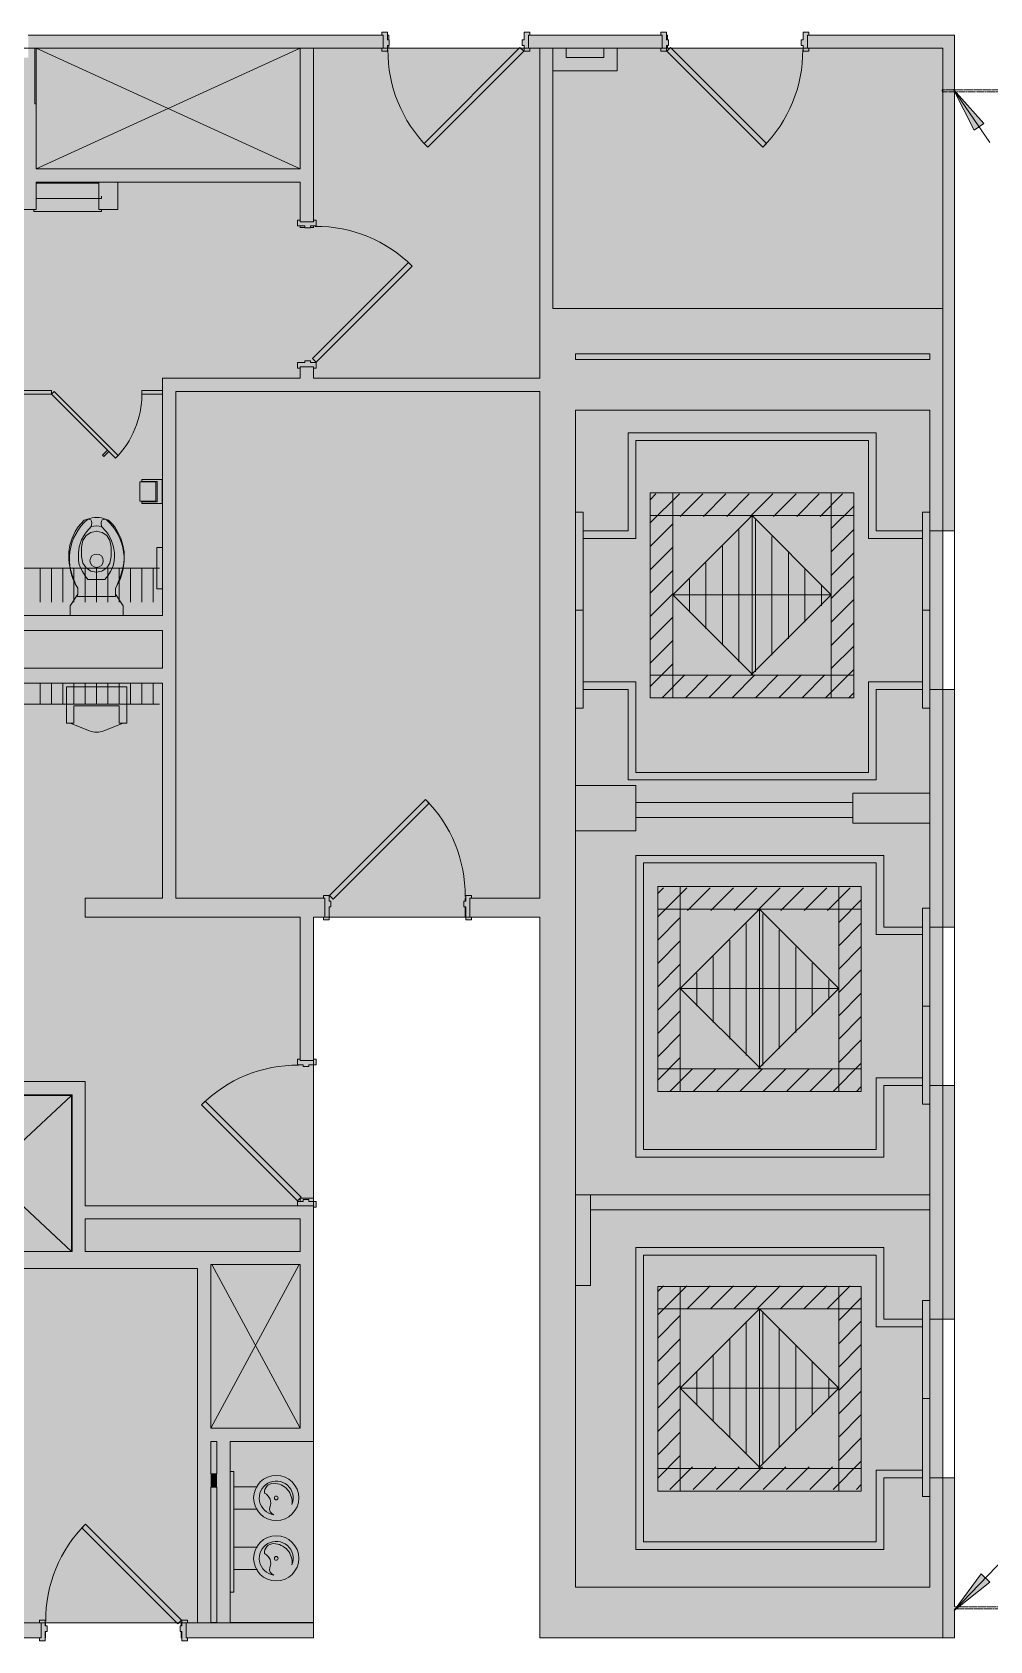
# Model space of a CAD drawing. Header units: inches. Extents: x 433 to 2535, y -5 to 2055.
# Drawn here: x 1246.9 to 1500.9, y 812.3 to 1238.8 of the extents above; entities that cross this region are included whole.
import ezdxf

# ---------------------------------------------------------------- set-up
doc = ezdxf.new("R2010")
doc.units = ezdxf.units.IN
doc.header["$MEASUREMENT"] = 0
doc.linetypes.add('Demolished', pattern=[0.1875, 0.125, -0.0625])
for name, color, linetype, lineweight in [('A-ANNO-KEYN', 231, 'Continuous', 9), ('A-DETL', 90, 'Continuous', 9), ('A-DETL-GENF', 92, 'Continuous', 9), ('A-DOOR', 31, 'Continuous', 13), ('A-WALL', 113, 'Continuous', 13), ('A-WALL-PATT', 111, 'Continuous', 13), ('CORE', 7, 'Continuous', 9), ('I-WALL', 2, 'Continuous', 13), ('Victor Bldg - 9th Floor_LINK_dwg', 8, 'Continuous', 9)]:
    doc.layers.add(name, color=color, linetype=linetype, lineweight=lineweight)

# ---------------------------------------------------------------- blocks, each defined once
blk = doc.blocks.new('Victor Bldg - 9th Floor_LINK_dwg__X10-7485865-Level XX  DEMOLITION')
at = {"layer": 'CORE'}
for p, q in [((1534, 1293.81), (1541.71, 1301.52)), ((1534, 1299.99), (1535.52, 1301.52)), ((1541.9, 1295.52), (1547.9, 1301.52)), ((1548.08, 1295.52), (1554.08, 1301.52)), ((1554.27, 1295.52), (1560.27, 1301.52)), ((1560.46, 1295.52), (1566.46, 1301.52)), ((1566.65, 1295.52), (1572.65, 1301.52)), ((1572.83, 1295.52), (1578.83, 1301.52)), ((1579.02, 1295.52), (1585.02, 1301.52)), ((1582, 1292.31), (1588, 1298.31)), ((1534, 1287.62), (1540, 1293.62)), ((1582, 1286.12), (1588, 1292.12)), ((1534, 1281.43), (1540, 1287.43)), ((1582, 1279.93), (1588, 1285.93)), ((1534, 1275.24), (1540, 1281.24)), ((1582, 1273.75), (1588, 1279.75)), ((1534, 1269.06), (1540, 1275.06)), ((1582, 1267.56), (1588, 1273.56)), ((1534, 1262.87), (1540, 1268.87)), ((1582, 1261.37), (1588, 1267.37)), ((1534, 1256.68), (1540, 1262.68)), ((1582, 1255.19), (1588, 1261.19)), ((1534, 1250.5), (1540, 1256.5)), ((1580.52, 1247.52), (1588, 1255)), ((1537.21, 1247.52), (1543.21, 1253.52)), ((1543.39, 1247.52), (1549.39, 1253.52)), ((1549.58, 1247.52), (1555.58, 1253.52)), ((1555.77, 1247.52), (1561.77, 1253.52)), ((1561.96, 1247.52), (1567.96, 1253.52)), ((1568.14, 1247.52), (1574.14, 1253.52)), ((1574.33, 1247.52), (1580.33, 1253.52)), ((1586.71, 1247.52), (1588, 1248.81))]:
    blk.add_line(p, q, dxfattribs=at)
blk = doc.blocks.new('Victor Bldg - 9th Floor_LINK_dwg__X11-7485864-Level XX  DEMOLITION')
at = {"layer": 'CORE'}
for p, q in [((1561.88, 1254.39), (1561.88, 1294.64)), ((1557.5, 1257.02), (1557.5, 1292.02)), ((1566.25, 1258.77), (1566.25, 1290.27)), ((1553.12, 1261.39), (1553.12, 1287.64)), ((1570.62, 1263.14), (1570.62, 1285.89)), ((1548.75, 1265.77), (1548.75, 1283.27)), ((1575, 1267.52), (1575, 1281.52)), ((1544.38, 1270.14), (1544.38, 1278.89)), ((1579.38, 1271.89), (1579.38, 1277.14))]:
    blk.add_line(p, q, dxfattribs=at)
blk = doc.blocks.new('Victor Bldg - 9th Floor_LINK_dwg_AG131-7485880-Level XX  DEMOLITION')
at = {"layer": 'CORE'}
for p, q in [((1257, 1055.54), (1262.11, 1053.49)), ((1271, 1055.54), (1265.89, 1053.49))]:
    blk.add_line(p, q, dxfattribs=at)
at = {"layer": 'CORE', "flags": 128}
blk.add_lwpolyline([(1256, 1055.54), (1256, 1065.14), (1272, 1065.14), (1272, 1055.54), (1270, 1055.54), (1270, 1060.16), (1258, 1060.16), (1258, 1055.54)], close=True, dxfattribs=at)
at = {"layer": 'CORE'}
blk.add_ellipse((1264, 1056.13), major_axis=(4, 0), ratio=0.75, start_param=4.220783, end_param=5.203995, dxfattribs=at)
blk = doc.blocks.new('Victor Bldg - 9th Floor_LINK_dwg_TOILETWP-7485879-Level XX  DEMOLITION')
at = {"layer": 'CORE', "flags": 128}
for points in [[(7.25, 5), (5.62, 5), (2.5, 7), (0, 7)], [(5.43, 5.11), (4.97, 5.11), (4.97, -5.04), (5.43, -5.04)], [(8.12, -5.46), (10.63, -6.42), (12.51, -6.92), (13.83, -7.19), (15.03, -7.26), (16.87, -7.26), (18.65, -6.98), (20.47, -6.44), (22.28, -5.58), (23.44, -4.8), (24.31, -4.1), (25.28, -3.19), (25.51, -2.28), (25.47, -2.01), (25.3, -1.48), (24.97, -1.3), (24.53, -1.17), (23.54, -1.33), (22.24, -2.55), (21.51, -3.05), (20.03, -3.89), (18.15, -4.51), (16.56, -4.74), (15.6, -4.76), (14.51, -4.67), (13.47, -4.49), (12.4, -4.14), (11.6, -3.67), (10.47, -2.94), (9.53, -2.21), (9.53, 2.3), (10.47, 3.03), (11.6, 3.77), (12.4, 4.23), (13.47, 4.59), (14.51, 4.77), (15.6, 4.85), (16.56, 4.84), (18.15, 4.6), (20.03, 3.98), (21.51, 3.14), (22.24, 2.64), (23.54, 1.43), (24.53, 1.27), (24.97, 1.39), (25.3, 1.57), (25.47, 2.11), (25.51, 2.37), (25.28, 3.28), (24.31, 4.19), (23.44, 4.89), (22.28, 5.68), (20.47, 6.53), (18.65, 7.07), (16.87, 7.35), (15.03, 7.35), (13.83, 7.28), (12.51, 7.01), (10.63, 6.51), (8.12, 5.55)], [(22.31, -0.02), (21.99, 1.55), (21.18, 2.81), (19.9, 3.63), (18.1, 4), (15.65, 4), (13.85, 3.63), (12.61, 2.77), (11.74, 1.51), (11.44, 0)], [(22.31, 0.11), (21.99, -1.46), (21.18, -2.72), (19.9, -3.54), (18.1, -3.9), (15.65, -3.9), (13.85, -3.54), (12.61, -2.68), (11.74, -1.41), (11.44, 0.09)], [(0, -7), (2.5, -7), (5.62, -5), (7.25, -5)]]:
    blk.add_lwpolyline(points, dxfattribs=at)
at = {"layer": 'CORE'}
blk.add_circle((14.5, 0), 1.77, dxfattribs=at)
for centre, radius, start, end in [((14.87, -6.83), 14.07, 40.8531, 122.7754), ((18.78, 0), 4.96, 344.4353, 16.8577), ((20.02, 0), 5.98, 335.3815, 23.3669), ((14.91, 6.75), 14.03, 236.9216, 318.7734)]:
    blk.add_arc(centre, radius, start, end, dxfattribs=at)
blk = doc.blocks.new('Victor Bldg - 9th Floor_LINK_dwg-6972240-Level XX  DEMOLITION')
at = {"layer": 'CORE'}
for p, q in [((1318, 1234.5), (1248, 1202.5)), ((1248, 1234.5), (1248, 1219.75)), ((1318, 1202.5), (1248, 1234.5)), ((1388.5, 1234.5), (1388.5, 1232)), ((1264.62, 1199), (1264.62, 1195.25)), ((1269.62, 1199), (1269.62, 1191.75)), ((1491.5, 1106.5), (1491.5, 1064.5)), ((1280.69, 1096.62), (1042, 1096.62)), ((1249, 1087.62), (1249, 1096.62)), ((1252, 1087.62), (1252, 1096.62)), ((1255, 1087.62), (1255, 1096.62)), ((1258, 1087.62), (1258, 1096.62)), ((1261, 1087.62), (1261, 1096.62)), ((1264, 1087.62), (1264, 1096.62)), ((1267, 1087.62), (1267, 1096.62)), ((1270, 1087.62), (1270, 1096.62)), ((1273, 1087.62), (1273, 1096.62)), ((1276, 1087.62), (1276, 1096.62)), ((1279, 1087.62), (1279, 1096.62)), ((1249, 1060.62), (1249, 1066.12)), ((1252, 1060.62), (1252, 1066.12)), ((1255, 1060.62), (1255, 1066.12)), ((1258, 1060.62), (1258, 1066.12)), ((1261, 1060.62), (1261, 1066.12)), ((1264, 1060.62), (1264, 1066.12)), ((1267, 1060.62), (1267, 1066.12)), ((1270, 1060.62), (1270, 1066.12)), ((1273, 1060.62), (1273, 1066.12)), ((1276, 1060.62), (1276, 1066.12)), ((1279, 1060.62), (1279, 1066.12)), ((1280.69, 1060.62), (1042, 1060.62)), ((1464.5, 1034.5), (1407, 1034.5)), ((1464.5, 1030.5), (1407, 1030.5)), ((1464.5, 1029), (1485, 1029)), ((1418.79, 1012.2), (1418.79, 957.87)), ((1460.79, 957.87), (1460.79, 1012.2)), ((1412.79, 1006.2), (1466.79, 1006.2)), ((1439.79, 1006.2), (1439.79, 963.87)), ((1491.5, 1001.5), (1491.5, 959.5)), ((1412.79, 963.87), (1466.79, 963.87)), ((1213, 956.87), (1257.38, 915.5)), ((1485, 926.5), (1395, 926.5)), ((1317.73, 912), (1294.25, 868.63)), ((1294.52, 912), (1318, 868.63)), ((1418.79, 906.23), (1418.79, 851.9)), ((1460.79, 851.9), (1460.79, 906.23)), ((1412.79, 900.23), (1466.79, 900.23)), ((1418.79, 879.23), (1439.79, 900.23)), ((1491.5, 855.5), (1491.5, 897.5)), ((1412.79, 857.9), (1466.79, 857.9)), ((1300.38, 853.12), (1306.68, 853.12)), ((1300.38, 847.12), (1306.68, 847.12)), ((1300.38, 837.12), (1306.68, 837.12)), ((1300.38, 831.12), (1306.68, 831.12)), ((1250.37, 817), (1250.45, 817)), ((1250.45, 813), (1250.45, 814.75)), ((1286.45, 816.25), (1286.45, 817)), ((1286.45, 813), (1286.45, 814.75)), ((1295.88, 817.13), (1294.25, 817.13)), ((1321.5, 817), (1321.5, 817.13))]:
    blk.add_line(p, q, dxfattribs=at)
at = {"layer": 'CORE', "flags": 128}
for points in [[(1341.5, 1236.75), (1341.5, 1238), (1341.13, 1238)], [(1415.37, 1236.75), (1415.37, 1238), (1415.12, 1238)], [(1341.13, 1234.5), (1341.5, 1234.5), (1341.5, 1235.25)], [(1385, 1228.5), (1402, 1228.5), (1402, 1234.5)], [(1398.5, 1234.5), (1398.5, 1232), (1388.5, 1232)], [(1415.12, 1234.5), (1415.37, 1234.5), (1415.37, 1235.25)], [(1248, 1198.69), (1264.62, 1198.69), (1264.62, 1191.75)], [(1264.62, 1199), (1264.62, 1191.75), (1269.62, 1191.75)], [(1248, 1194.69), (1265.31, 1194.69), (1265.31, 1195.25)], [(1247.31, 1191.75), (1247.31, 1191.19), (1265.31, 1191.19), (1265.31, 1191.75)], [(1319.25, 1187), (1318, 1187), (1318, 1187.38)], [(1321.5, 1187.38), (1321.5, 1187), (1320.75, 1187)], [(1281.5, 1142.75), (1276, 1142.75), (1276, 1143.75), (1281.5, 1143.75)], [(1267.2, 1127.55), (1265.92, 1126.26), (1265.57, 1126.62), (1266.85, 1127.9)], [(1391, 1111.46), (1393, 1111.46), (1393, 1085.5), (1391, 1085.5)], [(1437.82, 1068.29), (1437.82, 1110.61), (1458.82, 1089.61), (1437.82, 1110.61), (1437.82, 1068.29)], [(1485, 1111.46), (1483, 1111.46), (1483, 1085.5), (1485, 1085.5), (1485, 1106.5)], [(1281.5, 1091.12), (1279.94, 1091.12), (1279.94, 1102.12), (1281.5, 1102.12)], [(1458.82, 1089.61), (1437.5, 1068.29), (1458.82, 1089.61), (1416.82, 1089.61), (1438.15, 1068.29), (1416.82, 1089.61), (1458.82, 1089.61)], [(1391, 1059.54), (1393, 1059.54), (1393, 1085.5), (1391, 1085.5)], [(1485, 1059.54), (1483, 1059.54), (1483, 1085.5), (1485, 1085.5), (1485, 1064.5)], [(1391, 1027), (1407, 1027), (1407, 1039), (1391, 1039)], [(1485, 1037), (1464.5, 1037), (1464.5, 1029)], [(1407, 1020.5), (1472.72, 1020.5), (1472.72, 1001.5), (1483, 1001.5), (1483, 959.5), (1472.72, 959.5), (1472.72, 940.5), (1407, 940.5), (1407, 1020.5)], [(1409, 1018.5), (1470.72, 1018.5), (1470.72, 999.5), (1483, 999.5), (1483, 961.5), (1470.72, 961.5), (1470.72, 942.5), (1409, 942.5), (1409, 1018.5)], [(1361.88, 1009.12), (1361.75, 1009.12), (1361.75, 1008.37)], [(1361.75, 1006.87), (1361.75, 1004.12), (1361.88, 1004.12)], [(1439.46, 963.87), (1460.79, 985.2), (1439.79, 1006.2), (1418.79, 985.2)], [(1485, 1006.46), (1483, 1006.46), (1483, 980.5), (1485, 980.5), (1485, 1001.5)], [(1440.12, 963.87), (1418.79, 985.2), (1460.79, 985.2)], [(1485, 954.54), (1483, 954.54), (1483, 980.5), (1485, 980.5), (1485, 959.5)], [(1213, 956.87), (1257.38, 956.87), (1213, 915.5)], [(1257.38, 915.5), (1257.38, 956.87), (1257.38, 924.5)], [(1485, 930.5), (1395, 930.5), (1391, 930.5)], [(1391, 906.5), (1395, 906.5), (1395, 930.5)], [(1318, 928.75), (1318, 929.63), (1321.5, 929.63), (1321.5, 928.75)], [(1407, 916.5), (1472.72, 916.5), (1472.72, 897.5), (1483, 897.5), (1483, 855.5), (1472.72, 855.5), (1472.72, 836.5), (1407, 836.5), (1407, 916.5)], [(1409, 914.5), (1470.72, 914.5), (1470.72, 895.5), (1483, 895.5), (1483, 857.5), (1470.72, 857.5), (1470.72, 838.5), (1409, 838.5), (1409, 914.5)], [(1439.46, 857.9), (1460.79, 879.23), (1439.79, 900.23), (1439.79, 857.9)], [(1485, 902.46), (1483, 902.46), (1483, 876.5), (1485, 876.5), (1485, 897.5)], [(1440.12, 857.9), (1418.79, 879.23), (1460.79, 879.23)], [(1485, 850.54), (1483, 850.54), (1483, 876.5), (1485, 876.5), (1485, 855.5)], [(1299.38, 817.13), (1321.5, 817.13), (1321.5, 865.13)], [(1299.38, 857.12), (1300.38, 857.12), (1300.38, 825.12), (1299.38, 825.12)], [(1250.45, 814.75), (1250.45, 813), (1250.37, 813)], [(1286.45, 816.25), (1286.45, 817), (1286.62, 817)], [(1286.62, 813), (1286.45, 813), (1286.45, 814.75)]]:
    blk.add_lwpolyline(points, dxfattribs=at)
for points in [[(1240, 1143.75), (1240, 1142.75), (1252, 1142.75), (1268.97, 1125.78), (1269.68, 1126.49), (1252.71, 1143.46), (1252, 1142.75), (1252, 1143.75)], [(1393, 1064.5), (1393, 1106.5), (1405, 1106.5), (1405, 1132.51), (1470.72, 1132.51), (1470.72, 1106.5), (1483, 1106.5), (1483, 1064.5), (1470.72, 1064.5), (1470.72, 1040.51), (1405, 1040.51), (1405, 1064.5)], [(1393, 1066.5), (1393, 1104.5), (1407, 1104.5), (1407, 1130.51), (1468.72, 1130.51), (1468.72, 1104.5), (1483, 1104.5), (1483, 1066.5), (1468.72, 1066.5), (1468.72, 1042.51), (1407, 1042.51), (1407, 1066.5)], [(1275.46, 1119.5), (1279.67, 1119.5), (1279.67, 1114.4), (1275.46, 1114.4)], [(1275.98, 1113.75), (1281.35, 1113.75), (1281.35, 1120.12), (1275.98, 1120.12), (1275.98, 1119.62), (1280.04, 1119.62), (1280.04, 1114.25), (1275.98, 1114.25)], [(1464.82, 1116.61), (1464.82, 1062.29), (1464.82, 1116.61), (1410.82, 1116.61)], [(1464.82, 1062.29), (1410.82, 1062.29), (1410.82, 1116.61), (1410.82, 1062.29)], [(1416.82, 1062.29), (1416.82, 1116.61)], [(1458.82, 1116.61), (1458.82, 1062.29)], [(1464.82, 1110.61), (1410.82, 1110.61)], [(1437.82, 1110.61), (1416.82, 1089.61)], [(1464.82, 1068.29), (1410.82, 1068.29)], [(1412.79, 957.87), (1412.79, 1012.2), (1466.79, 1012.2), (1466.79, 957.87)], [(1466.79, 906.23), (1412.79, 906.23), (1412.79, 851.9), (1466.79, 851.9)], [(1250.45, 816.25), (1250.45, 817)]]:
    blk.add_lwpolyline(points, close=True, dxfattribs=at)
at = {"layer": 'CORE'}
for centre, radius in [((1311.63, 850.12), 6), ((1311.63, 850.12), 0.5), ((1311.63, 834.12), 6), ((1311.63, 834.12), 0.5)]:
    blk.add_circle(centre, radius, dxfattribs=at)
for centre, radius, start, end in [((1252, 1142.75), 24, 315, 360), ((1311.63, 850.12), 4.5, 337.8836, 261.735), ((1310.91, 851.65), 2.38, 89.6651, 186.1474), ((1310.88, 849.07), 4.95, 352.5494, 89.5664), ((1307.28, 848.8), 2.88, 336.5344, 64.0013), ((1311.51, 847.22), 1.64, 164.7948, 251.1974), ((1311.63, 834.12), 4.5, 337.8836, 261.735), ((1310.91, 835.65), 2.38, 89.6651, 186.1474), ((1310.88, 833.07), 4.95, 352.5494, 89.5664), ((1307.28, 832.8), 2.88, 336.5344, 64.0013), ((1311.51, 831.22), 1.64, 164.7948, 251.1974)]:
    blk.add_arc(centre, radius, start, end, dxfattribs=at)
for name, p in [('Victor Bldg - 9th Floor_LINK_dwg__X10-7485865-Level XX  DEMOLITION', (-123.18, -185.19)), ('Victor Bldg - 9th Floor_LINK_dwg__X11-7485864-Level XX  DEMOLITION', (-123.18, -185.19)), ('Victor Bldg - 9th Floor_LINK_dwg_AG131-7485880-Level XX  DEMOLITION', (0, 0)), ('Victor Bldg - 9th Floor_LINK_dwg__X10-7485865-Level XX  DEMOLITION', (-121.21, -289.6)), ('Victor Bldg - 9th Floor_LINK_dwg__X11-7485864-Level XX  DEMOLITION', (-121.21, -289.6)), ('Victor Bldg - 9th Floor_LINK_dwg__X10-7485865-Level XX  DEMOLITION', (-121.21, -395.12)), ('Victor Bldg - 9th Floor_LINK_dwg__X11-7485864-Level XX  DEMOLITION', (-121.21, -395.12))]:
    blk.add_blockref(name, p)
at = {"rotation": 90}
blk.add_blockref('Victor Bldg - 9th Floor_LINK_dwg_TOILETWP-7485879-Level XX  DEMOLITION', (1264, 1084.12), dxfattribs=at)
blk = doc.blocks.new('Door - Single - Solid Door-6985269-Level XX  DEMOLITION')
at = {"layer": 'A-DOOR'}
h = blk.add_hatch(color=250, dxfattribs=at)
h.paths.add_polyline_path([(-14.13, 2.59), (-15.63, 2.58), (-15.63, 1.84), (-15.26, 1.84), (-15.26, -1.66), (-15.63, -1.66), (-15.63, -2.41), (-14.13, -2.41), (-14.13, -0.41), (-13.63, -0.41), (-13.63, 1.09), (-14.13, 1.09), (-14.13, 1.84)], flags=0)
h.paths.add_polyline_path([(23.24, 2.59), (22.12, 2.59), (22.12, 1.09), (21.62, 1.09), (21.62, -0.41), (22.12, -0.41), (22.12, -2.41), (23.62, -2.41), (23.62, -1.66), (23.24, -1.66), (23.24, 1.84), (23.62, 1.84), (23.62, 2.59)], flags=0)
at = {"layer": 'A-DOOR', "color": 8, "lineweight": 20}
for p, q in [((-14.01, 2.59), (11.45, 28.04)), ((12.42, 27.07), (-13.03, 1.62)), ((11.45, 28.04), (12.42, 27.07)), ((-15.63, 2.59), (-15.63, 1.84)), ((-14.13, 2.59), (-15.63, 2.59)), ((-14.13, 1.09), (-14.13, 2.59)), ((-13.63, 1.09), (-14.13, 1.09)), ((-13.03, 1.62), (-14.01, 2.59)), ((-13.63, -0.41), (-13.63, 1.09)), ((22.12, 1.09), (21.62, 1.09)), ((21.62, 1.09), (21.62, -0.41)), ((23.62, 2.59), (22.12, 2.59)), ((22.12, 2.59), (22.12, 1.09)), ((23.62, 1.84), (23.62, 2.59)), ((-15.63, -1.66), (-15.63, -2.41)), ((-15.63, -2.41), (-14.13, -2.41)), ((-14.13, -2.41), (-14.13, -0.41)), ((-14.13, -0.41), (-13.63, -0.41)), ((21.62, -0.41), (22.12, -0.41)), ((22.12, -0.41), (22.12, -2.41)), ((22.12, -2.41), (23.62, -2.41)), ((23.62, -2.41), (23.62, -1.66))]:
    blk.add_line(p, q, dxfattribs=at)
at = {"layer": 'A-DOOR', "lineweight": 9}
blk.add_arc((-14.01, 2.59), 36, 359.5, 45, dxfattribs=at)
blk = doc.blocks.new('Door - Single - Solid Door-6985272-Level XX  DEMOLITION')
at = {"layer": 'A-DOOR'}
h = blk.add_hatch(color=250, dxfattribs=at)
h.paths.add_polyline_path([(-15.63, -2.59), (-14.13, -2.59), (-14.13, -1.09), (-13.63, -1.09), (-13.63, 0.41), (-14.13, 0.41), (-14.13, 2.41), (-15.63, 2.41), (-15.63, 1.66), (-15.26, 1.66), (-15.26, -1.84), (-15.63, -1.84)], flags=0)
h.paths.add_polyline_path([(23.62, -2.59), (23.62, -1.84), (23.24, -1.84), (23.24, 1.66), (23.62, 1.66), (23.62, 2.41), (22.12, 2.41), (22.12, 0.41), (21.62, 0.41), (21.62, -1.09), (22.12, -1.09), (22.12, -2.59), (23.57, -2.59)], flags=0)
at = {"layer": 'A-DOOR', "color": 8, "lineweight": 20}
for p, q in [((-15.63, 2.41), (-14.13, 2.41)), ((-15.63, 1.66), (-15.63, 2.41)), ((-14.13, 2.41), (-14.13, 0.41)), ((-14.13, 0.41), (-13.63, 0.41)), ((-13.63, 0.41), (-13.63, -1.09)), ((21.62, 0.41), (22.12, 0.41)), ((21.62, -1.09), (21.62, 0.41)), ((22.12, 2.41), (23.62, 2.41)), ((22.12, 0.41), (22.12, 2.41)), ((23.62, 2.41), (23.62, 1.66)), ((-15.63, -2.59), (-15.63, -1.84)), ((-14.13, -2.59), (-15.63, -2.59)), ((-14.13, -1.09), (-14.13, -2.59)), ((-13.63, -1.09), (-14.13, -1.09)), ((-13.03, -1.62), (-14.01, -2.59)), ((-14.01, -2.59), (11.45, -28.04)), ((12.42, -27.07), (-13.03, -1.62)), ((22.12, -1.09), (21.62, -1.09)), ((22.12, -2.59), (22.12, -1.09)), ((23.62, -2.59), (22.12, -2.59)), ((23.62, -1.84), (23.62, -2.59)), ((11.45, -28.04), (12.42, -27.07))]:
    blk.add_line(p, q, dxfattribs=at)
at = {"layer": 'A-DOOR', "lineweight": 9}
blk.add_arc((-14.01, -2.59), 36, 315, 0.5, dxfattribs=at)
blk = doc.blocks.new('Door - Single - Solid Door-V1-Level XX  DEMOLITION')
at = {"layer": 'A-DOOR'}
h = blk.add_hatch(color=250, dxfattribs=at)
h.paths.add_polyline_path([(-15.63, 2.41), (-15.63, 1.66), (-15.26, 1.66), (-15.26, -1.84), (-15.63, -1.84), (-15.63, -2.59), (-14.13, -2.59), (-14.13, -1.09), (-13.63, -1.09), (-13.63, 0.41), (-14.13, 0.41), (-14.13, 2.41), (-15.26, 2.41)], flags=0)
h.paths.add_polyline_path([(21.62, 0.41), (21.62, -1.09), (22.12, -1.09), (22.12, -2.59), (23.62, -2.59), (23.62, -1.84), (23.24, -1.84), (23.24, 1.66), (23.62, 1.66), (23.62, 2.41), (22.12, 2.41), (22.12, 0.41)], flags=0)
at = {"layer": 'A-DOOR', "color": 8, "lineweight": 20}
for p, q in [((-15.63, 2.41), (-14.13, 2.41)), ((-15.63, 1.66), (-15.63, 2.41)), ((-14.13, 2.41), (-14.13, 0.41)), ((-14.13, 0.41), (-13.63, 0.41)), ((-13.63, 0.41), (-13.63, -1.09)), ((21.62, 0.41), (22.12, 0.41)), ((21.62, -1.09), (21.62, 0.41)), ((22.12, 2.41), (23.62, 2.41)), ((22.12, 0.41), (22.12, 2.41)), ((23.62, 2.41), (23.62, 1.66)), ((-15.63, -2.59), (-15.63, -1.84)), ((-14.13, -2.59), (-15.63, -2.59)), ((-14.13, -1.09), (-14.13, -2.59)), ((-13.63, -1.09), (-14.13, -1.09)), ((-13.03, -1.62), (-14.01, -2.59)), ((-14.01, -2.59), (11.45, -28.04)), ((12.42, -27.07), (-13.03, -1.62)), ((22.12, -1.09), (21.62, -1.09)), ((22.12, -2.59), (22.12, -1.09)), ((23.62, -2.59), (22.12, -2.59)), ((23.62, -1.84), (23.62, -2.59)), ((11.45, -28.04), (12.42, -27.07))]:
    blk.add_line(p, q, dxfattribs=at)
at = {"layer": 'A-DOOR', "lineweight": 9}
blk.add_arc((-14.01, -2.59), 36, 315, 0.5, dxfattribs=at)
blk = doc.blocks.new('Door - Single - Solid Door-6985281-Level XX  DEMOLITION')
at = {"layer": 'A-DOOR'}
h = blk.add_hatch(color=250, dxfattribs=at)
h.paths.add_polyline_path([(22.12, -3.16), (23.62, -3.16), (23.62, -2.41), (23.24, -2.41), (23.24, 2.59), (23.62, 2.59), (23.62, 3.34), (22.12, 3.34), (22.12, 1.84), (21.62, 1.84), (21.62, 0.34), (22.12, 0.34), (22.12, -2.41)], flags=0)
h.paths.add_polyline_path([(-14.13, -3.16), (-14.13, 0.34), (-13.63, 0.34), (-13.63, 1.84), (-14.13, 1.84), (-14.13, 3.34), (-15.63, 3.34), (-15.63, 2.59), (-15.26, 2.59), (-15.26, -2.41), (-15.63, -2.41), (-15.63, -3.16), (-15.26, -3.16)], flags=0)
at = {"layer": 'A-DOOR', "color": 8, "lineweight": 20}
for p, q in [((-14.01, 3.34), (11.45, 28.79)), ((12.42, 27.82), (-13.03, 2.37)), ((11.45, 28.79), (12.42, 27.82)), ((-15.63, 3.34), (-15.63, 2.59)), ((-14.13, 3.34), (-15.63, 3.34)), ((-14.13, 1.84), (-14.13, 3.34)), ((-13.63, 1.84), (-14.13, 1.84)), ((-14.13, -3.16), (-14.13, 0.34)), ((-14.13, 0.34), (-13.63, 0.34)), ((-13.03, 2.37), (-14.01, 3.34)), ((-13.63, 0.34), (-13.63, 1.84)), ((22.12, 1.84), (21.62, 1.84)), ((21.62, 1.84), (21.62, 0.34)), ((21.62, 0.34), (22.12, 0.34)), ((23.62, 3.34), (22.12, 3.34)), ((22.12, 3.34), (22.12, 1.84)), ((22.12, 0.34), (22.12, -3.16)), ((23.62, 2.59), (23.62, 3.34)), ((-15.63, -2.41), (-15.63, -3.16)), ((-15.63, -3.16), (-14.13, -3.16)), ((22.12, -3.16), (23.62, -3.16)), ((23.62, -3.16), (23.62, -2.41))]:
    blk.add_line(p, q, dxfattribs=at)
at = {"layer": 'A-DOOR', "lineweight": 9}
blk.add_arc((-14.01, 3.34), 36, 359.5, 45, dxfattribs=at)
blk = doc.blocks.new('Door - Single - Solid Door-V2-Level XX  DEMOLITION')
at = {"layer": 'A-DOOR'}
h = blk.add_hatch(color=250, dxfattribs=at)
h.paths.add_polyline_path([(-15.63, -2.41), (-14.13, -2.41), (-14.13, -0.41), (-13.63, -0.41), (-13.63, 1.09), (-14.13, 1.09), (-14.13, 2.59), (-15.26, 2.59), (-15.26, -1.66), (-15.63, -1.66)], flags=0)
h.paths.add_polyline_path([(21.62, 1.09), (21.62, -0.41), (22.12, -0.41), (22.12, -2.41), (23.62, -2.41), (23.62, -1.66), (23.24, -1.66), (23.24, 1.84), (23.62, 1.84), (23.62, 2.59), (22.12, 2.59), (22.12, 1.09)], flags=0)
at = {"layer": 'A-DOOR', "color": 8, "lineweight": 20}
for p, q in [((-14.01, 2.59), (11.45, 28.04)), ((12.42, 27.07), (-13.03, 1.62)), ((11.45, 28.04), (12.42, 27.07)), ((-14.13, 2.59), (-15.26, 2.59)), ((-14.13, 1.09), (-14.13, 2.59)), ((-13.63, 1.09), (-14.13, 1.09)), ((-13.03, 1.62), (-14.01, 2.59)), ((-13.63, -0.41), (-13.63, 1.09)), ((22.12, 1.09), (21.62, 1.09)), ((21.62, 1.09), (21.62, -0.41)), ((23.62, 2.59), (22.12, 2.59)), ((22.12, 2.59), (22.12, 1.09)), ((23.62, 1.84), (23.62, 2.59)), ((-15.63, -1.66), (-15.63, -2.41)), ((-15.63, -2.41), (-14.13, -2.41)), ((-14.13, -2.41), (-14.13, -0.41)), ((-14.13, -0.41), (-13.63, -0.41)), ((21.62, -0.41), (22.12, -0.41)), ((22.12, -0.41), (22.12, -2.41)), ((22.12, -2.41), (23.62, -2.41)), ((23.62, -2.41), (23.62, -1.66))]:
    blk.add_line(p, q, dxfattribs=at)
at = {"layer": 'A-DOOR', "lineweight": 9}
blk.add_arc((-14.01, 2.59), 36, 359.5, 45, dxfattribs=at)
blk = doc.blocks.new('Door - Single - Solid Door-6985260-Level XX  DEMOLITION')
at = {"layer": 'A-DOOR'}
h = blk.add_hatch(color=250, dxfattribs=at)
h.paths.add_polyline_path([(23.62, 2.66), (22.12, 2.66), (22.12, 0.16), (21.62, 0.16), (21.62, -1.34), (22.12, -1.34), (22.12, -2.84), (23.62, -2.84), (23.62, -2.09), (23.24, -2.09), (23.24, 1.91), (23.62, 1.91), (23.62, 2.49)], flags=0)
h.paths.add_polyline_path([(-14.13, 2.66), (-15.63, 2.66), (-15.63, 1.91), (-15.26, 1.91), (-15.26, -2.09), (-15.63, -2.09), (-15.63, -2.84), (-14.13, -2.84), (-14.13, -1.34), (-13.63, -1.34), (-13.63, 0.16), (-14.13, 0.16), (-14.13, 2.47)], flags=0)
at = {"layer": 'A-DOOR', "color": 8, "lineweight": 20}
for p, q in [((-15.63, 2.66), (-14.13, 2.66)), ((-15.63, 1.91), (-15.63, 2.66)), ((-14.13, 2.66), (-14.13, 0.16)), ((-14.13, 0.16), (-13.63, 0.16)), ((-13.63, 0.16), (-13.63, -1.34)), ((21.62, 0.16), (22.12, 0.16)), ((21.62, -1.34), (21.62, 0.16)), ((22.12, 2.66), (23.62, 2.66)), ((22.12, 0.16), (22.12, 2.66)), ((23.62, 2.66), (23.62, 1.91)), ((-15.63, -2.84), (-15.63, -2.09)), ((-14.13, -2.84), (-15.63, -2.84)), ((-14.13, -1.34), (-14.13, -2.84)), ((-13.63, -1.34), (-14.13, -1.34)), ((-13.03, -1.87), (-14.01, -2.84)), ((-14.01, -2.84), (11.45, -28.29)), ((12.42, -27.32), (-13.03, -1.87)), ((22.12, -1.34), (21.62, -1.34)), ((22.12, -2.84), (22.12, -1.34)), ((23.62, -2.84), (22.12, -2.84)), ((23.62, -2.09), (23.62, -2.84)), ((11.45, -28.29), (12.42, -27.32))]:
    blk.add_line(p, q, dxfattribs=at)
at = {"layer": 'A-DOOR', "lineweight": 9}
blk.add_arc((-14.01, -2.84), 36, 315, 0.5, dxfattribs=at)

msp = doc.modelspace()

# ---------------------------------------------------------------- hatches: boundary and pattern name
at = {"layer": 'A-ANNO-KEYN'}
for points in [[(1491.21, 1223.56), (1496.71, 1212.78), (1499.31, 1214.57)], [(1491.37, 820.27), (1500.84, 827.81), (1498.56, 830.01)]]:
    msp.add_hatch(color=256, dxfattribs=at).paths.add_polyline_path(points, flags=0)
at = {"layer": 'A-DETL-GENF'}
h = msp.add_hatch(color=254, dxfattribs=at)
h.paths.add_polyline_path([(1286.62, 817), (1286.62, 817.75), (1288.12, 817.75), (1288.12, 817), (1290.75, 817), (1290.75, 911), (1058.5, 911), (1058.5, 817), (1248.87, 817), (1248.87, 817.75), (1250.37, 817.75), (1250.37, 817), (1286.5, 817)], flags=0)
h.paths.add_polyline_path([(1004.5, 817), (1040.62, 817), (1040.62, 818.38), (1042.12, 818.38), (1042.12, 817.63), (1052.5, 817.63), (1052.5, 912.5), (993, 912.5), (993, 916), (993.12, 916), (993.12, 951.5), (990.5, 951.5), (990.5, 950.75), (989, 950.75), (989, 955.25), (988.5, 955.25), (988.5, 956.75), (989, 956.75), (989, 958.25), (990.5, 958.25), (990.5, 957.5), (993.12, 957.5), (993.12, 1017.13), (996.62, 1017.13), (996.62, 1017), (1036, 1017), (1036, 1234.5), (867.38, 1234.5), (867.38, 957.5), (951.25, 957.5), (951.25, 958.25), (952.75, 958.25), (952.75, 956.75), (953.25, 956.75), (953.25, 955.25), (952.75, 955.25), (952.75, 950.75), (951.25, 950.75), (951.25, 951.5), (907.38, 951.5), (907.38, 817.63), (1002.87, 817.63), (1002.89, 818.38), (1004.37, 818.38), (1004.37, 817)], flags=0)
h.paths.add_polyline_path([(1295.88, 817), (1295.88, 853), (1294.25, 853), (1294.25, 817)], flags=0)
h.paths.add_polyline_path([(1318, 817), (1321.5, 817), (1321.5, 865.12), (1299.38, 865.12), (1299.38, 817)], flags=0)
h.paths.add_polyline_path([(1977, 818), (1977, 994.5), (1953, 994.5), (1953, 818)], flags=0)
h.paths.add_polyline_path([(1737.13, 818), (1947.63, 818), (1947.63, 994.5), (1842, 994.5), (1842, 1002.5), (1843.49, 1002.5), (1843.49, 1138.5), (1842, 1138.5), (1842, 1141.5), (1814.75, 1141.5), (1814.75, 1140.75), (1813.25, 1140.75), (1813.25, 1142.25), (1812.75, 1142.25), (1812.75, 1143.75), (1813.25, 1143.75), (1813.25, 1146.5), (1777, 1146.5), (1777, 1143.75), (1777.5, 1143.75), (1777.5, 1142.25), (1777, 1142.25), (1777, 1140.75), (1775.5, 1140.75), (1775.5, 1141.5), (1737.13, 1141.5), (1737.13, 818.35)], flags=0)
h.paths.add_polyline_path([(1662.12, 818), (1730.63, 818), (1730.63, 1147.5), (1737.13, 1147.5), (1737.13, 1146.5), (1767.13, 1146.5), (1767.13, 1192.06), (1766.38, 1192.06), (1766.38, 1193.56), (1770.88, 1193.56), (1770.88, 1194.06), (1772.38, 1194.06), (1772.38, 1193.56), (1773.13, 1193.56), (1773.13, 1229.81), (1772.38, 1229.81), (1772.38, 1229.31), (1770.88, 1229.31), (1770.88, 1229.81), (1766.38, 1229.81), (1766.38, 1231.31), (1767.13, 1231.31), (1767.13, 1233.38), (1636.5, 1233.38), (1636.5, 1147.5), (1637, 1147.5), (1637, 1106.5), (1636.5, 1106.5), (1636.5, 1064.5), (1637, 1064.5), (1637, 1001.5), (1636.5, 1001.5), (1636.5, 959.5), (1637, 959.5), (1637, 897.5), (1636.5, 897.5), (1636.5, 855.5), (1637, 855.5), (1637, 818)], flags=0)
h.paths.add_polyline_path([(1480.83, 826.5), (1485, 826.5), (1485, 855.5), (1488.37, 855.5), (1488.37, 897.5), (1485, 897.5), (1485, 959.5), (1488.37, 959.5), (1488.37, 1001.5), (1485, 1001.5), (1485, 1064.5), (1488.37, 1064.5), (1488.37, 1106.5), (1485, 1106.5), (1485, 1138.5), (1391, 1138.5), (1391, 826.5)], flags=0)
h.paths.add_polyline_path([(1294.91, 856.5), (1295.88, 856.5), (1295.88, 865.12), (1294.25, 865.12), (1294.25, 856.5)], flags=0)
h.paths.add_polyline_path([(1294.25, 868.62), (1318, 868.62), (1318, 912), (1294.25, 912), (1294.25, 902.52)], flags=0)
h.paths.add_polyline_path([(1294.25, 915.5), (1318, 915.5), (1318, 924.12), (1261, 924.12), (1261, 915.5), (1291.79, 915.5)], flags=0)
h.paths.add_polyline_path([(1257.5, 915.5), (1257.5, 957), (1213, 957), (1213, 915.5), (1231.51, 915.5)], flags=0)
h.paths.add_polyline_path([(1208, 915.5), (1208, 932.5), (1047.22, 932.5), (1047.22, 936.5), (1208, 936.5), (1208, 960.5), (1261, 960.5), (1261, 927.62), (1317.25, 927.62), (1317.25, 928.75), (1318.75, 928.75), (1318.75, 929.25), (1320.25, 929.25), (1320.25, 928.75), (1321.5, 928.75), (1321.5, 965), (1320.25, 965), (1320.25, 964.5), (1318.75, 964.5), (1318.75, 965), (1317.25, 965), (1317.25, 966.5), (1318, 966.5), (1318, 1004.12), (1261, 1004.12), (1261, 1009.12), (1281.5, 1009.12), (1281.5, 1066.12), (1042, 1066.12), (1042, 936.5), (1038.5, 936.5), (1038.5, 1013.5), (1029.88, 1013.5), (1029.88, 936.5), (1026.38, 936.5), (1026.38, 1013.5), (996.62, 1013.5), (996.62, 916), (1052.5, 916), (1052.5, 915.5), (1098.35, 915.5)], flags=0)
h.paths.add_polyline_path([(838, 957.5), (862, 957.5), (862, 1234.5), (838, 1234.5), (838, 962.48)], flags=0)
h.paths.add_polyline_path([(1897.27, 1000.5), (1980, 1000.5), (1980, 1232.5), (1885.86, 1232.5), (1885.86, 1230.87), (1886.61, 1230.87), (1886.61, 1229.37), (1885.11, 1229.37), (1885.11, 1228.87), (1883.61, 1228.87), (1883.61, 1229.37), (1880.36, 1229.37), (1880.36, 1193.12), (1883.61, 1193.12), (1883.61, 1193.62), (1885.11, 1193.62), (1885.11, 1193.12), (1886.61, 1193.12), (1886.61, 1191.62), (1885.86, 1191.62), (1885.86, 1000.5), (1896.63, 1000.5)], flags=0)
h.paths.add_polyline_path([(1876, 1002.5), (1876.99, 1002.5), (1876.99, 1138.5), (1848.49, 1138.5), (1848.49, 1002.5)], flags=0)
h.paths.add_polyline_path([(1360.5, 1004.12), (1361.88, 1004.12), (1361.88, 1006.87), (1361.38, 1006.87), (1361.38, 1008.37), (1361.88, 1008.37), (1361.88, 1009.87), (1363.38, 1009.87), (1363.38, 1009.12), (1381.5, 1009.12), (1381.5, 1143.5), (1285, 1143.5), (1285, 1009.12), (1324.13, 1009.12), (1324.13, 1009.87), (1325.63, 1009.87), (1325.63, 1008.37), (1326.13, 1008.37), (1326.13, 1006.87), (1325.63, 1006.87), (1325.63, 1004.12), (1355.5, 1004.12)], flags=0)
h.paths.add_polyline_path([(1280.67, 1070.12), (1281.5, 1070.12), (1281.5, 1080.12), (1042, 1080.12), (1042, 1070.12), (1231.51, 1070.12)], flags=0)
h.paths.add_polyline_path([(1231.51, 1084.12), (1281.5, 1084.12), (1281.5, 1147), (1318, 1147), (1318, 1149.62), (1317.25, 1149.62), (1317.25, 1151.12), (1319.25, 1151.12), (1319.25, 1151.62), (1320.75, 1151.62), (1320.75, 1151.12), (1322.25, 1151.12), (1322.25, 1149.62), (1321.5, 1149.62), (1321.5, 1147), (1381.5, 1147), (1381.5, 1234.5), (1378.88, 1234.5), (1378.88, 1233.75), (1377.38, 1233.75), (1377.38, 1234.5), (1341.13, 1234.5), (1341.13, 1233.75), (1339.63, 1233.75), (1339.63, 1234.5), (1321.5, 1234.5), (1321.5, 1188.88), (1322.25, 1188.88), (1322.25, 1187.38), (1320.75, 1187.38), (1320.75, 1186.88), (1319.25, 1186.88), (1319.25, 1187.38), (1317.25, 1187.38), (1317.25, 1188.88), (1318, 1188.88), (1318, 1199), (1248, 1199), (1248, 1191.75), (1243, 1191.75), (1243, 1215.75), (1042, 1215.75), (1042, 1084.12), (1200.99, 1084.12)], flags=0)
h.paths.add_polyline_path([(1710.5, 1141), (1657.5, 1141), (1657.5, 1147.5), (1710.5, 1147.5), (1710.5, 1141.5)], flags=0)
h.paths.add_polyline_path([(1828.63, 1146.5), (1880.36, 1146.5), (1880.36, 1154), (1828.63, 1154), (1828.63, 1147.2)], flags=0)
h.paths.add_polyline_path([(1450.1, 1152), (1485, 1152), (1485, 1153.5), (1391, 1153.5), (1391, 1152), (1428.62, 1152)], flags=0)
h.paths.add_polyline_path([(1415.25, 1165.5), (1488.37, 1165.5), (1488.37, 1234.5), (1452.88, 1234.5), (1452.88, 1233.75), (1451.38, 1233.75), (1451.38, 1234.5), (1415.12, 1234.5), (1415.12, 1233.75), (1413.62, 1233.75), (1413.62, 1234.5), (1385, 1234.5), (1385, 1165.5), (1415.12, 1165.5)], flags=0)
h.paths.add_polyline_path([(1318, 1202.5), (1318, 1234.5), (1247.63, 1234.5), (1247.63, 1219.75), (1248, 1219.75), (1248, 1202.5), (1298.08, 1202.5)], flags=0)
h.paths.add_polyline_path([(1101.5, 1219.75), (1244.13, 1219.75), (1244.13, 1232), (1101.5, 1232)], flags=0)
h.paths.add_polyline_path([(1069, 1219.75), (1098, 1219.75), (1098, 1234.5), (1042, 1234.5), (1042, 1219.75)], flags=0)
at = {"layer": 'A-WALL-PATT', "lineweight": 9}
h = msp.add_hatch(color=7, dxfattribs=at)
h.paths.add_polyline_path([(1488.37, 1234.5), (1488.37, 1238), (1452.5, 1238), (1452.5, 1234.5)], flags=0)
h.paths.add_polyline_path([(1391, 1234.5), (1414, 1234.5), (1414, 1238), (1378.5, 1238), (1378.5, 1234.5), (1385, 1234.5)], flags=0)
h.paths.add_polyline_path([(1340, 1234.5), (1340, 1238), (1245.88, 1238), (1245.88, 1234.5), (1321.5, 1234.5)], flags=0)
for points in [[(1491.5, 1159.5), (1491.5, 1238), (1488.37, 1238), (1488.37, 1159.5)], [(1244.13, 1219.75), (1247.63, 1219.75), (1247.63, 1234.5), (1245.88, 1234.5), (1245.88, 1232), (1244.13, 1232), (1244.13, 1229.5)], [(1381.5, 1159.5), (1385, 1159.5), (1385, 1234.5), (1381.5, 1234.5), (1381.5, 1161.74)], [(1231.51, 1215.75), (1248, 1215.75), (1248, 1219.75), (1042, 1219.75), (1042, 1215.75), (1101.5, 1215.75)], [(1243, 1191.75), (1248, 1191.75), (1248, 1215.75), (1243, 1215.75)], [(1318, 1199), (1318, 1202.5), (1248, 1202.5), (1248, 1199), (1298.08, 1199)], [(1485, 1153.5), (1485, 1159.5), (1488.37, 1159.5), (1488.37, 1165.5), (1385, 1165.5), (1385, 1159.5), (1391, 1159.5), (1391, 1153.5), (1481.62, 1153.5)], [(1381.5, 826.5), (1391, 826.5), (1391, 1159.5), (1381.5, 1159.5), (1381.5, 1004.12)], [(1491.5, 1106.5), (1491.5, 1159.5), (1485, 1159.5), (1485, 1106.5)], [(1391, 1138.5), (1485, 1138.5), (1485, 1152), (1391, 1152), (1391, 1143.5)], [(1285, 1009.12), (1285, 1147), (1281.5, 1147), (1281.5, 1009.12)], [(1364.66, 1143.5), (1381.5, 1143.5), (1381.5, 1147), (1285, 1147), (1285, 1143.5), (1352.18, 1143.5)], [(1098.69, 1080.12), (1281.5, 1080.12), (1281.5, 1084.12), (1042, 1084.12), (1042, 1080.12), (1073.69, 1080.12)], [(1042, 1066.12), (1281.5, 1066.12), (1281.5, 1070.12), (1042, 1070.12)], [(1485, 1001.5), (1491.5, 1001.5), (1491.5, 1064.5), (1485, 1064.5), (1485, 1004.12)], [(1231.51, 957), (1257.5, 957), (1257.5, 960.5), (1213, 960.5), (1213, 957)], [(1257.5, 915.5), (1261, 915.5), (1261, 960.5), (1257.5, 960.5), (1257.5, 916.03)], [(1491.5, 897.5), (1491.5, 959.5), (1485, 959.5), (1485, 897.5)], [(1281.5, 924.12), (1318, 924.12), (1318, 927.62), (1261, 927.62), (1261, 924.12)], [(1098.35, 911), (1294.25, 911), (1294.25, 915.5), (1058.5, 915.5), (1058.5, 911)], [(1294.25, 912), (1318, 912), (1318, 915.5), (1294.25, 915.5)], [(1290.75, 817), (1294.25, 817), (1294.25, 911), (1290.75, 911), (1290.75, 902.52)], [(1294.25, 865.12), (1318, 865.12), (1318, 868.62), (1294.25, 868.62)], [(1299.38, 817), (1299.38, 865.12), (1295.88, 865.12), (1295.88, 817), (1298.08, 817)], [(1295.54, 853), (1295.88, 853), (1295.88, 856.5), (1294.25, 856.5), (1294.25, 853), (1295.18, 853)], [(1485, 813), (1491.5, 813), (1491.5, 855.5), (1485, 855.5), (1485, 821.25)], [(1381.5, 813), (1485, 813), (1485, 826.5), (1381.5, 826.5)]]:
    msp.add_hatch(color=7, dxfattribs=at).paths.add_polyline_path(points, flags=0)
h = msp.add_hatch(color=7, dxfattribs=at)
h.paths.add_polyline_path([(1318, 1147), (1321.5, 1147), (1321.5, 1150), (1318, 1150)], flags=0)
h.paths.add_polyline_path([(1321.5, 1188.5), (1321.5, 1234.5), (1318, 1234.5), (1318, 1188.5), (1321.28, 1188.5)], flags=0)
h = msp.add_hatch(color=7, dxfattribs=at)
h.paths.add_polyline_path([(1363, 1004.12), (1381.5, 1004.12), (1381.5, 1009.12), (1363, 1009.12)], flags=0)
h.paths.add_polyline_path([(1291.79, 1004.12), (1324.5, 1004.12), (1324.5, 1009.12), (1261, 1009.12), (1261, 1004.12), (1290.75, 1004.12)], flags=0)
h = msp.add_hatch(color=7, dxfattribs=at)
h.paths.add_polyline_path([(1321.5, 865.12), (1321.5, 927.62), (1318, 927.62), (1318, 865.12)], flags=0)
h.paths.add_polyline_path([(1318, 966.12), (1321.5, 966.12), (1321.5, 1004.12), (1318, 1004.12), (1318, 967.33)], flags=0)
h = msp.add_hatch(color=7, dxfattribs=at)
h.paths.add_polyline_path([(1318, 813), (1321.5, 813), (1321.5, 817), (1287.75, 817), (1287.75, 813), (1299.38, 813)], flags=0)
h.paths.add_polyline_path([(1098.35, 813), (1249.25, 813), (1249.25, 817), (1055.5, 817), (1055.5, 813)], flags=0)

# ---------------------------------------------------------------- linework, layer by layer
at = {"layer": 'A-ANNO-KEYN'}
for p, q in [((1491.21, 1223.56), (1496.71, 1212.78)), ((1499.31, 1214.57), (1491.21, 1223.56)), ((1491.21, 1223.56), (1500.9, 1209.46)), ((1496.71, 1212.78), (1499.31, 1214.57)), ((1491.37, 820.27), (1509.36, 838.92)), ((1498.56, 830.01), (1491.37, 820.27)), ((1491.37, 820.27), (1500.84, 827.81)), ((1500.84, 827.81), (1498.56, 830.01))]:
    msp.add_line(p, q, dxfattribs=at)
at = {"layer": 'A-DETL'}
for p, q in [((1488.37, 1234.5), (838, 1234.5)), ((1488.37, 813), (1488.37, 1234.5)), ((1321.5, 817), (1321.5, 1004.12)), ((1321.5, 1004.12), (1381.5, 1004.12)), ((1381.5, 1004.12), (1381.5, 813)), ((907.38, 817), (1321.5, 817)), ((1381.5, 813), (1488.37, 813))]:
    msp.add_line(p, q, dxfattribs=at)
at = {"layer": 'A-WALL', "color": 8, "lineweight": 20}
for p, q in [((1491.5, 1238), (1488.37, 1238)), ((1491.5, 1159.5), (1491.5, 1238)), ((1488.37, 1234.5), (1488.37, 1165.5)), ((1248, 1219.75), (1247.63, 1219.75)), ((1248, 1215.75), (1248, 1219.75)), ((1281.5, 1084.12), (1042, 1084.12)), ((1042, 1080.12), (1281.5, 1080.12)), ((1281.5, 1070.12), (1042, 1070.12)), ((1042, 1066.12), (1281.5, 1066.12)), ((1257.5, 915.5), (1213, 915.5)), ((1294.25, 915.5), (1261, 915.5)), ((1058.5, 911), (1290.75, 911)), ((1294.25, 911), (1294.25, 912)), ((1249.25, 817), (1058.5, 817)), ((1249.25, 813), (1249.25, 817)), ((1290.75, 817), (1287.75, 817)), ((1287.75, 817), (1287.75, 813)), ((1295.88, 817), (1294.25, 817)), ((1321.5, 817), (1299.38, 817)), ((1321.5, 813), (1321.5, 817)), ((1041.75, 813), (1249.25, 813)), ((1287.75, 813), (1321.5, 813))]:
    msp.add_line(p, q, dxfattribs=at)
at = {"layer": 'I-WALL', "color": 8, "lineweight": 20}
for p, q in [((1340, 1238), (1245.88, 1238)), ((1340, 1234.5), (1340, 1238)), ((1414, 1238), (1378.5, 1238)), ((1378.5, 1238), (1378.5, 1234.5)), ((1414, 1234.5), (1414, 1238)), ((1488.37, 1238), (1452.5, 1238)), ((1452.5, 1238), (1452.5, 1234.5)), ((1247.63, 1234.5), (1318, 1234.5)), ((1247.63, 1219.75), (1247.63, 1234.5)), ((1318, 1234.5), (1318, 1202.5)), ((1321.5, 1234.5), (1340, 1234.5)), ((1321.5, 1188.5), (1321.5, 1234.5)), ((1378.5, 1234.5), (1381.5, 1234.5)), ((1381.5, 1234.5), (1381.5, 1147)), ((1385, 1234.5), (1414, 1234.5)), ((1385, 1165.5), (1385, 1234.5)), ((1452.5, 1234.5), (1488.37, 1234.5)), ((1248, 1202.5), (1248, 1215.75)), ((1318, 1202.5), (1248, 1202.5)), ((1248, 1199), (1318, 1199)), ((1248, 1191.75), (1248, 1199)), ((1318, 1199), (1318, 1188.5)), ((1243, 1191.75), (1248, 1191.75)), ((1318, 1188.5), (1321.5, 1188.5)), ((1488.37, 1165.5), (1385, 1165.5)), ((1491.5, 1106.5), (1491.5, 1159.5)), ((1391, 1152), (1391, 1153.5)), ((1391, 1153.5), (1485, 1153.5)), ((1485, 1152), (1391, 1152)), ((1485, 1153.5), (1485, 1152)), ((1318, 1150), (1318, 1147)), ((1321.5, 1150), (1318, 1150)), ((1321.5, 1147), (1321.5, 1150)), ((1281.5, 1147), (1281.5, 1084.12)), ((1318, 1147), (1281.5, 1147)), ((1285, 1009.12), (1285, 1143.5)), ((1285, 1143.5), (1381.5, 1143.5)), ((1381.5, 1147), (1321.5, 1147)), ((1381.5, 1143.5), (1381.5, 1009.12)), ((1391, 826.5), (1391, 1138.5)), ((1391, 1138.5), (1485, 1138.5)), ((1485, 1138.5), (1485, 1106.5)), ((1485, 1106.5), (1491.5, 1106.5)), ((1281.5, 1080.12), (1281.5, 1070.12)), ((1281.5, 1066.12), (1281.5, 1009.12)), ((1485, 1064.5), (1485, 1001.5)), ((1491.5, 1064.5), (1485, 1064.5)), ((1491.5, 1001.5), (1491.5, 1064.5)), ((1281.5, 1009.12), (1261, 1009.12)), ((1261, 1009.12), (1261, 1004.12)), ((1324.5, 1009.12), (1285, 1009.12)), ((1324.5, 1004.12), (1324.5, 1009.12)), ((1381.5, 1009.12), (1363, 1009.12)), ((1363, 1009.12), (1363, 1004.12)), ((1261, 1004.12), (1318, 1004.12)), ((1318, 1004.12), (1318, 966.12)), ((1321.5, 966.12), (1321.5, 1004.12)), ((1321.5, 1004.12), (1324.5, 1004.12)), ((1363, 1004.12), (1381.5, 1004.12)), ((1381.5, 1004.12), (1381.5, 813)), ((1485, 1001.5), (1491.5, 1001.5)), ((1318, 966.12), (1321.5, 966.12)), ((1261, 960.5), (1208, 960.5)), ((1261, 927.62), (1261, 960.5)), ((1213, 957), (1257.5, 957)), ((1257.5, 957), (1257.5, 915.5)), ((1485, 959.5), (1485, 897.5)), ((1491.5, 959.5), (1485, 959.5)), ((1491.5, 897.5), (1491.5, 959.5)), ((1321.5, 927.62), (1261, 927.62)), ((1321.5, 865.12), (1321.5, 927.62)), ((1261, 915.5), (1261, 924.12)), ((1261, 924.12), (1318, 924.12)), ((1318, 924.12), (1318, 915.5)), ((1318, 915.5), (1294.25, 915.5)), ((1290.75, 911), (1290.75, 817)), ((1294.25, 912), (1318, 912)), ((1294.25, 868.62), (1294.25, 911)), ((1318, 912), (1318, 868.62)), ((1485, 897.5), (1491.5, 897.5)), ((1318, 868.62), (1294.25, 868.62)), ((1294.25, 856.5), (1294.25, 865.12)), ((1294.25, 865.12), (1295.88, 865.12)), ((1295.88, 865.12), (1295.88, 856.5)), ((1299.38, 865.12), (1321.5, 865.12)), ((1299.38, 817), (1299.38, 865.12)), ((1295.88, 856.5), (1294.25, 856.5)), ((1294.25, 817), (1294.25, 853)), ((1294.25, 853), (1295.88, 853)), ((1295.88, 853), (1295.88, 817)), ((1485, 855.5), (1485, 826.5)), ((1491.5, 855.5), (1485, 855.5)), ((1491.5, 821.25), (1491.5, 855.5)), ((1485, 826.5), (1391, 826.5)), ((1491.5, 813), (1491.5, 820.75)), ((1381.5, 813), (1491.5, 813))]:
    msp.add_line(p, q, dxfattribs=at)
at = {"layer": 'I-WALL', "color": 10, "linetype": 'Demolished', "lineweight": 20}
for p, q in [((1585.5, 1223.42), (1488.25, 1223.42)), ((1488.25, 1223.42), (1488.25, 1222.92)), ((1488.25, 1222.92), (1585.5, 1222.92)), ((1525, 821.25), (1491.5, 821.25)), ((1491.5, 820.75), (1525, 820.75))]:
    msp.add_line(p, q, dxfattribs=at)

# ---------------------------------------------------------------- block references
at = {"layer": 'A-DOOR'}
for name, p, rotation in [('Door - Single - Solid Door-6985269-Level XX  DEMOLITION', (1363.24, 1236.34), 180), ('Door - Single - Solid Door-V1-Level XX  DEMOLITION', (1319.66, 1165.26), 90), ('Door - Single - Solid Door-V2-Level XX  DEMOLITION', (1319.84, 942.88), 90), ('Door - Single - Solid Door-6985260-Level XX  DEMOLITION', (1272.49, 814.91), 180)]:
    msp.add_blockref(name, p, dxfattribs=dict(at, rotation=rotation))
for name, p in [('Door - Single - Solid Door-6985272-Level XX  DEMOLITION', (1429.26, 1236.34)), ('Door - Single - Solid Door-6985281-Level XX  DEMOLITION', (1339.76, 1006.54))]:
    msp.add_blockref(name, p, dxfattribs=at)
at = {"layer": 'Victor Bldg - 9th Floor_LINK_dwg', "color": 7}
msp.add_blockref('Victor Bldg - 9th Floor_LINK_dwg-6972240-Level XX  DEMOLITION', (0, 0), dxfattribs=at)

doc.saveas('drawing.dxf')
